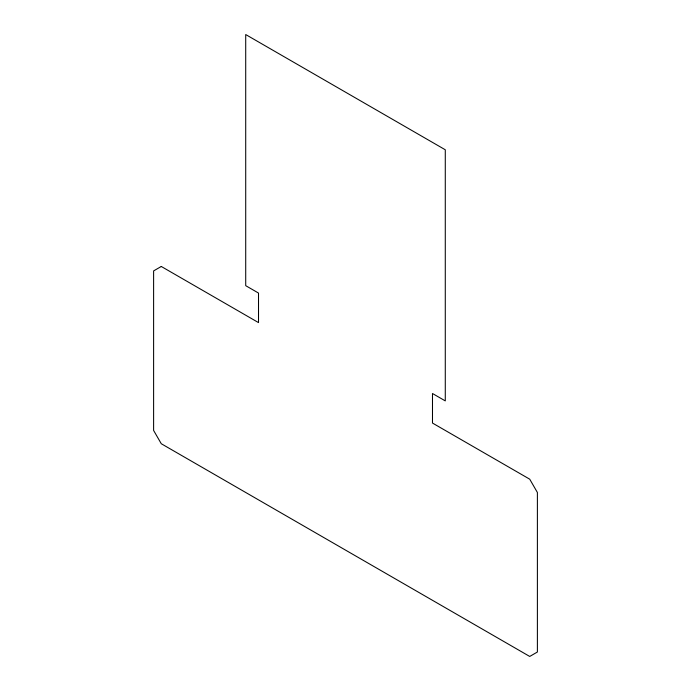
<?xml version="1.0" encoding="UTF-8"?>
<svg xmlns="http://www.w3.org/2000/svg" width="691" height="691" viewBox="0 0 691 691"><rect width="100%" height="100%" fill="white"/><g stroke="black" fill="none" stroke-linecap="round" stroke-linejoin="round"><path stroke-width="1.04" d="M161.279 266.476L153.609 270.907L153.609 430.441L161.279 443.734L529.721 656.45L537.391 652.019L537.391 492.484L529.721 479.183L432.488 423.056L432.488 393.507L445.28 400.892L445.28 149.774L245.711 34.55L245.72 285.677L258.512 293.062L258.512 322.602L161.279 266.476"/></g></svg>
